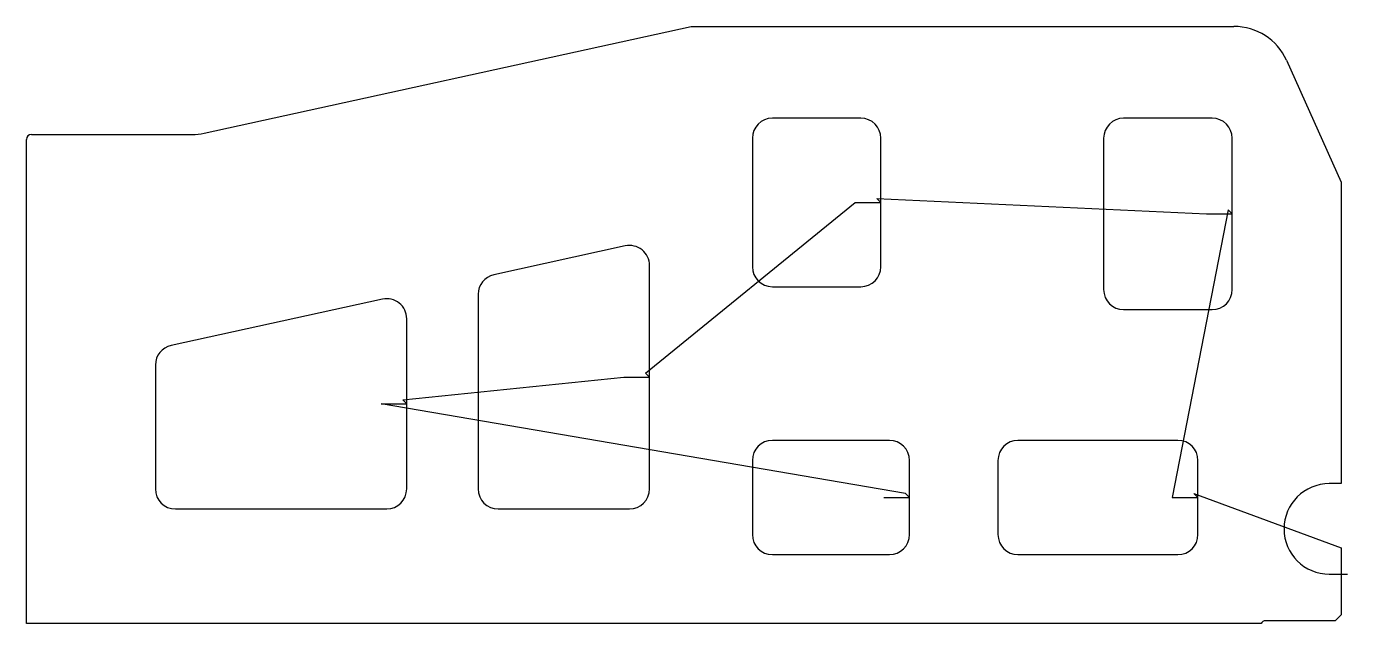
# Model space of a CAD drawing. Header units: metres. Extents: x 19 to 2332, y 19 to 1064.
import ezdxf

# ---------------------------------------------------------------- set-up
doc = ezdxf.new("R2010")
doc.units = ezdxf.units.M

msp = doc.modelspace()

# ---------------------------------------------------------------- linework, layer by layer
at = {"layer": 'TOOL_0'}
for p, q in [((330.139, 877.585), (1182.47, 1064.5)), ((1182.47, 1064.5), (2132.812, 1064.5)), ((2224.673, 1005.129), (2320.501, 791.911)), ((1479.75, 903.75), (1324.75, 903.75)), ((2094.75, 903.75), (1939.75, 903.75)), ((19.001, 19), (19.001, 866.539)), ((27.751, 875.289), (308.915, 875.289)), ((1289.75, 868.75), (1289.75, 643.75)), ((1514.75, 756.25), (1514.75, 868.75)), ((1904.75, 868.75), (1904.75, 603.75)), ((2129.75, 736.25), (2129.75, 868.75)), ((2320.501, 791.911), (2320.501, 264)), ((1514.75, 756.25), (1507.679, 763.321)), ((1507.679, 763.321), (2084.75, 736.25)), ((1102.679, 457.426), (1469.75, 756.25)), ((1469.75, 756.25), (1514.75, 756.25)), ((1514.75, 643.75), (1514.75, 756.25)), ((2122.679, 743.321), (2024.75, 239.75)), ((2129.75, 736.25), (2122.679, 743.321)), ((2084.75, 736.25), (2129.75, 736.25)), ((2129.75, 603.75), (2129.75, 736.25)), ((1067.253, 680.148), (837.253, 629.709)), ((1109.75, 450.355), (1109.75, 645.96)), ((1324.75, 608.75), (1479.75, 608.75)), ((642.253, 586.947), (272.253, 505.807)), ((809.75, 595.521), (809.75, 254.749)), ((1939.75, 568.75), (2094.75, 568.75)), ((684.75, 403.755), (684.75, 552.759)), ((244.75, 471.619), (244.75, 254.75)), ((677.679, 410.826), (1064.75, 450.355)), ((1064.75, 450.355), (1109.75, 450.355)), ((1109.75, 450.355), (1102.679, 457.426)), ((1109.75, 254.749), (1109.75, 450.355)), ((1557.679, 246.822), (639.75, 403.755)), ((639.75, 403.755), (684.75, 403.755)), ((684.75, 403.755), (677.679, 410.826)), ((684.75, 254.75), (684.75, 403.755)), ((1529.75, 339.751), (1324.75, 339.751)), ((2034.75, 339.75), (1754.75, 339.75)), ((1289.75, 304.751), (1289.75, 174.751)), ((1564.75, 239.751), (1564.75, 304.751)), ((1719.75, 304.75), (1719.75, 174.75)), ((2069.75, 239.75), (2069.75, 304.75)), ((2320.501, 264), (2299.751, 264)), ((1519.75, 239.751), (1564.75, 239.751)), ((1564.75, 239.751), (1557.679, 246.822)), ((1564.75, 174.751), (1564.75, 239.751)), ((2024.75, 239.75), (2069.75, 239.75)), ((2069.75, 239.75), (2062.679, 246.821)), ((2062.679, 246.821), (2320.5, 151.681)), ((2069.75, 174.75), (2069.75, 239.75)), ((279.75, 219.75), (649.75, 219.75)), ((844.75, 219.749), (1074.75, 219.749)), ((1324.75, 139.751), (1529.75, 139.751)), ((1754.75, 139.75), (2034.75, 139.75)), ((2320.5, 151.681), (2320.5, 105.5)), ((2299.751, 105.5), (2320.501, 105.5)), ((2320.5, 105.5), (2320.5, 34.439)), ((2320.501, 105.5), (2331.733, 105.5)), ((2310.061, 24), (2188.411, 24)), ((2320.5, 34.439), (2310.061, 24)), ((2180.195, 19), (19.001, 19))]:
    msp.add_line(p, q, dxfattribs=at)
for centre, radius, start, end in [((2132.812, 963.75), 100.75, 24.249293, 90), ((1324.75, 868.75), 35, 90, 180), ((1479.75, 868.75), 35, 0, 90), ((1939.75, 868.75), 35, 90, 180), ((2094.75, 868.75), 35, 0, 90), ((27.751, 866.539), 8.75, 90, 180), ((308.826, 975.362), 100.073, 270.050956, 282.296737), ((1074.75, 645.96), 35, 0, 102.368472), ((844.767, 595.508), 35.017, 102.391087, 179.978729), ((1324.75, 643.75), 35, 180, 270), ((1479.75, 643.75), 35, 270, 0), ((1939.75, 603.75), 35, 180, 270), ((2094.75, 603.75), 35, 270, 0), ((649.75, 552.759), 35, 0, 102.368472), ((279.767, 471.606), 35.017, 102.391087, 179.978729), ((1324.75, 304.751), 35, 90, 180), ((1529.75, 304.751), 35, 0, 90), ((1754.75, 304.75), 35, 90, 180), ((2034.75, 304.75), 35, 0, 90), ((279.75, 254.75), 35, 180, 270), ((649.75, 254.75), 35, 270, 0), ((844.75, 254.749), 35, 180, 270), ((1074.75, 254.749), 35, 270, 0), ((2299.751, 184.75), 79.25, 90, 270), ((1324.75, 174.751), 35, 180, 270), ((1529.75, 174.751), 35, 270, 0), ((1754.75, 174.75), 35, 180, 270), ((2034.75, 174.75), 35, 270, 0), ((2188.428, 14.722), 9.278, 90.104982, 152.542882)]:
    msp.add_arc(centre, radius, start, end, dxfattribs=at)

doc.saveas('drawing.dxf')
